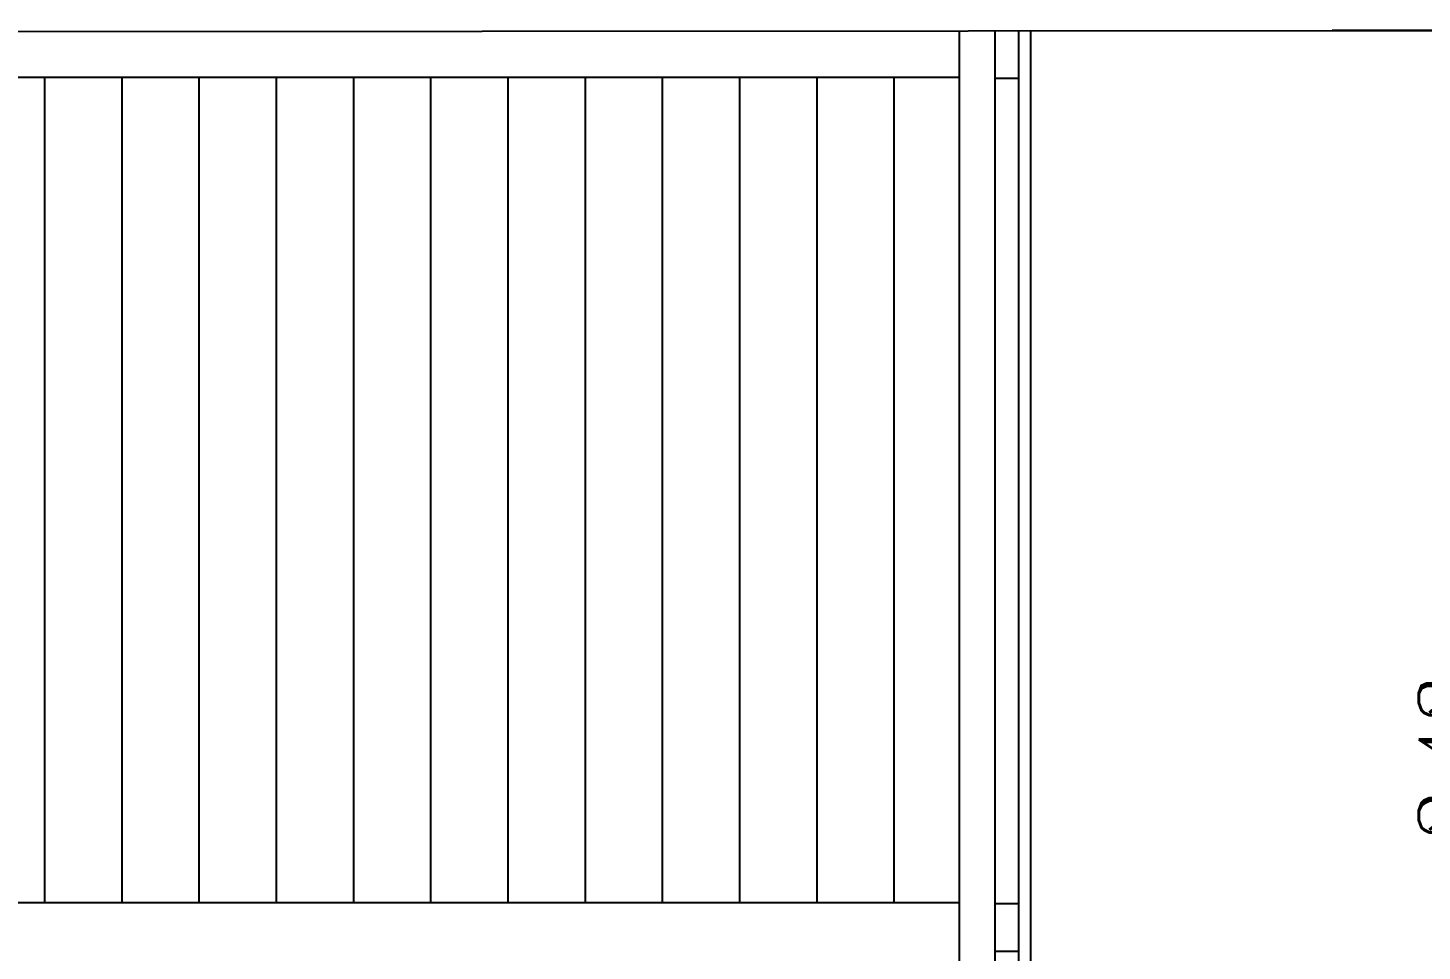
# Model space of a CAD drawing. Extents: x -43 to 70, y -5 to 23.
# Drawn here: x 27.44 to 29.787, y 12.552 to 14.107 of the extents above; entities that cross this region are included whole.
import ezdxf

# ---------------------------------------------------------------- set-up
doc = ezdxf.new("R2010")
doc.units = 0
doc.header["$LTSCALE"] = 20
doc.layers.get('0').update_dxf_attribs({"color": 5, "linetype": 'CONTINUOUS'})
doc.layers.get('DEFPOINTS').update_dxf_attribs({"linetype": 'CONTINUOUS'})
for name, color, linetype in [('CONTRAPIS', 1, 'CONTINUOUS'), ('COTAS', 244, 'CONTINUOUS'), ('PAREDE', 7, 'CONTINUOUS'), ('VISTAP', 244, 'CONTINUOUS')]:
    doc.layers.add(name, color=color, linetype=linetype)
doc.styles.add('ROMANC', font='romanc')
doc.dimstyles.new('ISO-25', dxfattribs={"dimscale": 0.8, "dimtxt": 0.12, "dimasz": 0.06, "dimexe": 0.05, "dimexo": 0.5, "dimgap": 0.02, "dimtad": 1, "dimtoh": 1, "dimzin": 1, "dimtxsty": 'ROMANC', "dimblk1": 'OBLIQUE', "dimblk2": 'OBLIQUE', "dimsah": 1, "dimcen": 0.12, "dimclrd": 244, "dimclre": 244, "dimclrt": 244, "dimazin": 3, "dimtfac": 1, "dimtdec": 4, "dimtmove": 0, "dimatfit": 3, "dimtvp": 1, "dimtolj": 1, "dimtzin": 0})

# ---------------------------------------------------------------- blocks, each defined once
blk = doc.blocks.new('_OBLIQUE')
at = {"color": 0, "linetype": 'BYBLOCK'}
blk.add_line((-0.5, -0.5), (0.5, 0.5), dxfattribs=at)
blk = doc.blocks.new('*D206')
at = {"color": 244, "linetype": 'BYBLOCK'}
for p, q in [((29.6358, 14.1026), (29.8537, 14.1026)), ((29.8937, 14.1026), (29.8937, 11.6559)), ((29.668, 11.6559), (29.8537, 11.6559))]:
    blk.add_line(p, q, dxfattribs=at)
at = {"layer": 'DEFPOINTS', "color": 0, "linetype": 'BYBLOCK'}
for p in [(30.0358, 14.1026), (29.8937, 11.6559), (30.068, 11.6559)]:
    blk.add_point(p, dxfattribs=at)
at = {"color": 244, "linetype": 'BYBLOCK', "xscale": 0.048, "yscale": 0.048, "zscale": 0.048}
for p, rotation in [((29.8937, 14.1026), 90), ((29.8937, 11.6559), 270)]:
    blk.add_blockref('_OBLIQUE', p, dxfattribs=dict(at, rotation=rotation))
at = {"color": 244, "linetype": 'BYBLOCK', "insert": (29.8297, 12.8793), "char_height": 0.096, "attachment_point": 5, "rotation": 90, "style": 'ROMANC'}
blk.add_mtext('\\A1;{2.43}', dxfattribs=at)

msp = doc.modelspace()

# ---------------------------------------------------------------- linework, layer by layer
at = {"layer": 'CONTRAPIS'}
for p, q in [((29.068, 12.6319), (29.108, 12.6319)), ((29.068, 12.5519), (29.108, 12.5519))]:
    msp.add_line(p, q, dxfattribs=at)
at = {"layer": 'COTAS', "color": 30, "linetype": 'CONTINUOUS'}
for p, q in [((29.008, 14.0228), (26.398, 14.0228)), ((29.008, 12.6329), (26.398, 12.6329))]:
    msp.add_line(p, q, dxfattribs=at)
at = {"layer": 'PAREDE', "color": 30}
for p, q in [((29.008, 14.1017), (29.008, 11.6519)), ((27.468, 14.0228), (27.468, 12.6329)), ((27.598, 14.0228), (27.598, 12.6329)), ((27.728, 14.0228), (27.728, 12.6329)), ((27.858, 14.0228), (27.858, 12.6329)), ((27.988, 14.0228), (27.988, 12.6329)), ((28.118, 14.0228), (28.118, 12.6329)), ((28.248, 14.0228), (28.248, 12.6329)), ((28.378, 14.0228), (28.378, 12.6329)), ((28.508, 14.0228), (28.508, 12.6329)), ((28.638, 14.0228), (28.638, 12.6329)), ((28.768, 14.0228), (28.768, 12.6329)), ((28.898, 14.0228), (28.898, 12.6329))]:
    msp.add_line(p, q, dxfattribs=at)
at = {"layer": 'PAREDE', "color": 1}
for p, q in [((29.068, 14.1018), (29.068, 11.6519)), ((29.108, 14.1018), (29.108, 11.6519)), ((29.128, 14.1018), (29.128, 11.6519))]:
    msp.add_line(p, q, dxfattribs=at)
at = {"layer": 'VISTAP', "color": 30, "linetype": 'CONTINUOUS'}
msp.add_line((26.298, 14.0994), (30.068, 14.1026), dxfattribs=at)
at = {"layer": 'VISTAP', "color": 1, "linetype": 'CONTINUOUS'}
msp.add_line((29.068, 14.0218), (29.108, 14.0218), dxfattribs=at)

# ---------------------------------------------------------------- dimensions: what is measured, and where the dimension line sits
at = {"layer": 'COTAS', "color": 30, "linetype": 'CONTINUOUS'}
dim = msp.add_linear_dim(base=(29.8937, 11.6559), p1=(30.0358, 14.1026), p2=(30.068, 11.6559), angle=90, text='{2.43}', dimstyle='ISO-25', dxfattribs=at)
dim.commit()
dim.dimension.update_dxf_attribs({"geometry": '*D206', "text_midpoint": (29.8297, 12.8793)})

doc.saveas('drawing.dxf')
